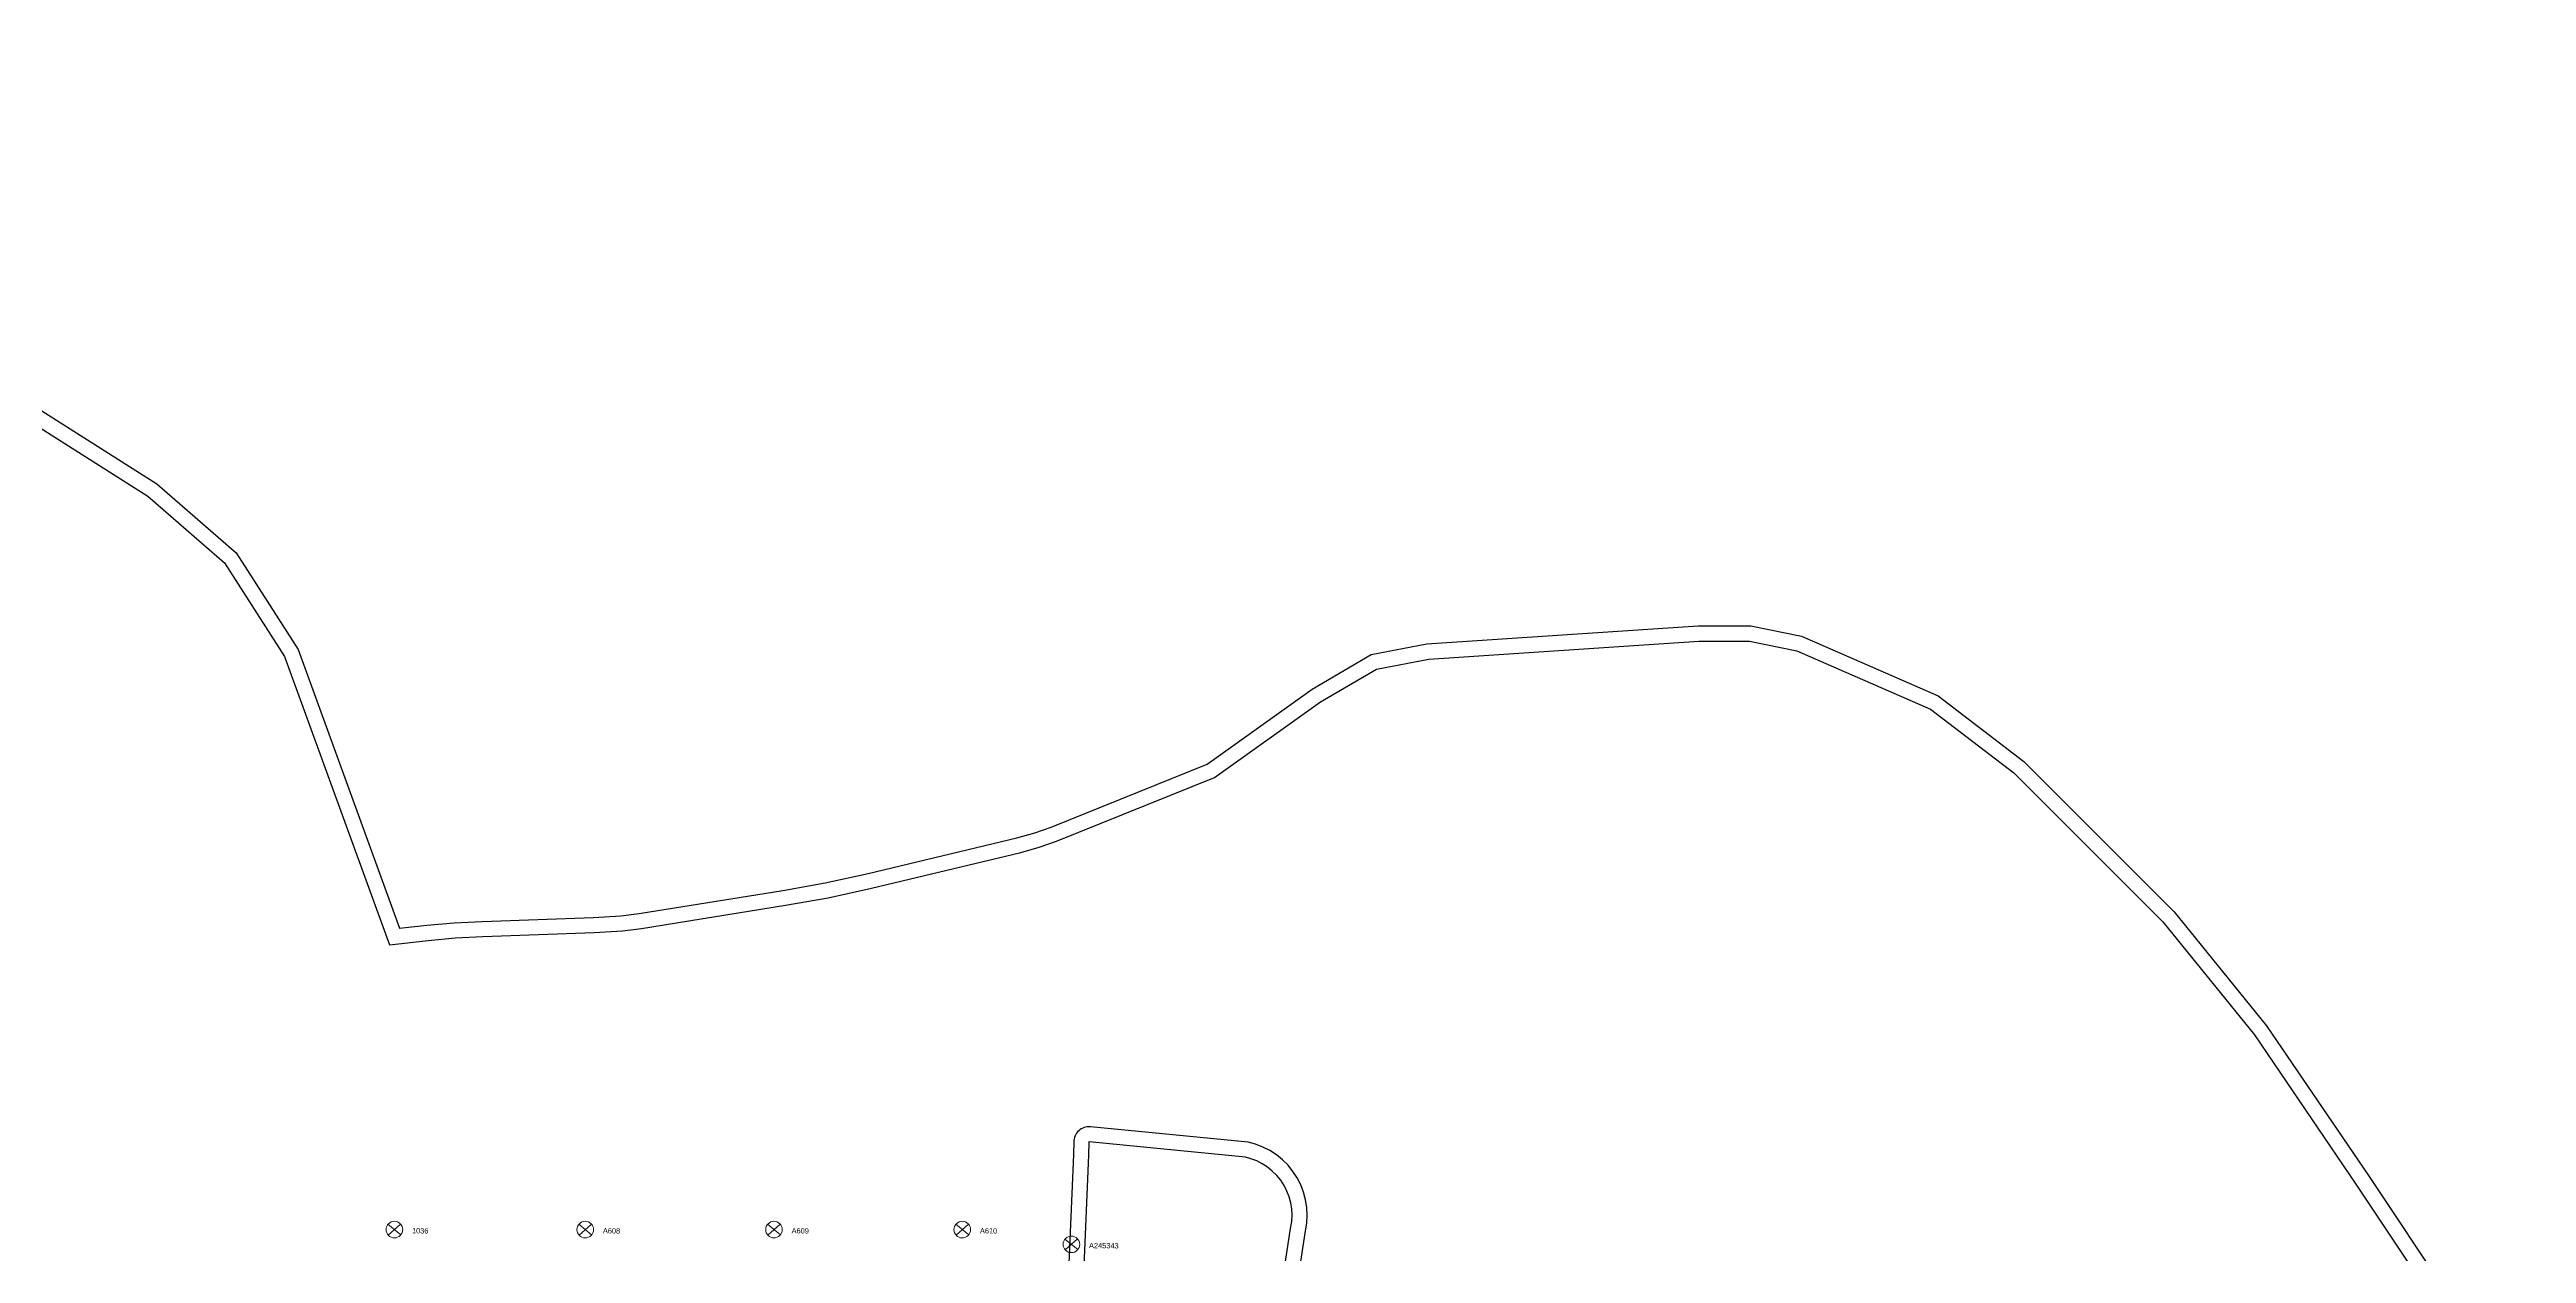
# Model space of a CAD drawing. Header units: millimetres. Extents: x 676447 to 689606, y 7455628 to 7463967.
# Drawn here: x 688071.5 to 688398.9, y 7459636 to 7459795 of the extents above; entities that cross this region are included whole.
import ezdxf

# ---------------------------------------------------------------- set-up
doc = ezdxf.new("R2010")
doc.units = ezdxf.units.MM
doc.header["$LTSCALE"] = 0.1
doc.header["$MEASUREMENT"] = 0
doc.linetypes.add('PHANTOM2', pattern=[1.25, 0.625, -0.125, 0.125, -0.125, 0.125, -0.125])
doc.layers.add('10.4-Postes', color=1, linetype='Continuous', lineweight=0)
for name, color, linetype in [('LEGENDAS_INFRAESTRUTURAS', 7, 'Continuous'), ('MUB_MEIOFIO', 7, 'Continuous'), ('MUB_QUADRAS', 7, 'Continuous'), ('NOS_DE_INFRAESTRUTURA', 7, 'Continuous')]:
    doc.layers.add(name, color=color, linetype=linetype)
doc.styles.get("Standard").update_dxf_attribs({"font": 'arial.ttf'})

# ---------------------------------------------------------------- blocks, each defined once
blk = doc.blocks.new('PTPT')
at = {"layer": '10.4-Postes', "color": 1, "linetype": 'PHANTOM2'}
for points in [[(-0.0000079, 0.0000104), (0.0000075, -0.000002)], [(0.000007, 0.0000109), (-0.0000074, -0.0000025)]]:
    blk.add_lwpolyline(points, dxfattribs=at)
at = {"layer": '10.4-Postes', "color": 1}
blk.add_circle((-0.0000002, 0.0000042), 0.00000987, dxfattribs=at)

msp = doc.modelspace()

# ---------------------------------------------------------------- linework, layer by layer
at = {"layer": 'MUB_MEIOFIO', "linetype": 'Continuous'}
for points in [[(687995.16, 7459795.05), (688085.66, 7459737.67), (688096.15, 7459728.56), (688104.37, 7459715.78), (688117.75, 7459678.97), (688121.35, 7459679.37), (688124.96, 7459679.7), (688128.66, 7459679.89), (688143.38, 7459680.4), (688147.02, 7459680.64), (688149.44, 7459680.93), (688168.44, 7459683.98), (688174.04, 7459684.97), (688179.69, 7459686.23), (688199.35, 7459690.93), (688201.71, 7459691.6), (688203.9, 7459692.35), (688224.51, 7459700.67), (688238.41, 7459710.56), (688246.18, 7459715.12), (688253.53, 7459716.53), (688289.42, 7459718.92), (688296.39, 7459718.92), (688303.08, 7459717.54), (688321.12, 7459709.68), (688332.46, 7459701.01), (688352.32, 7459681.15), (688364.55, 7459666.08), (688378.02, 7459646.31), (688398.9, 7459614.96)], [(688231.13, 7459610.31), (688235.54, 7459639.33), (688235.69, 7459640.24), (688235.73, 7459641.07), (688235.69, 7459641.9), (688235.56, 7459642.7), (688235.35, 7459643.5), (688235.05, 7459644.26), (688234.67, 7459645), (688234.23, 7459645.69), (688233.72, 7459646.32), (688233.12, 7459646.91), (688232.48, 7459647.43), (688231.8, 7459647.88), (688231.07, 7459648.25), (688230.3, 7459648.54), (688229.57, 7459648.74), (688208.93, 7459650.75), (688208.89, 7459650.76), (688208.89, 7459650.76), (688208.88, 7459650.74), (688208.88, 7459650.73), (688208.88, 7459650.72), (688208.84, 7459649.02), (688207.27, 7459612.34)]]:
    msp.add_lwpolyline(points, dxfattribs=at)
at = {"layer": 'MUB_QUADRAS', "linetype": 'Continuous'}
for points in [[(687993.91, 7459793.47), (688084.47, 7459736.06), (688094.62, 7459727.24), (688102.56, 7459714.88), (688116.41, 7459676.81), (688121.55, 7459677.38), (688125.1, 7459677.7), (688128.75, 7459677.89), (688143.48, 7459678.4), (688147.21, 7459678.65), (688149.72, 7459678.95), (688168.77, 7459682.01), (688174.43, 7459683.01), (688180.14, 7459684.28), (688199.86, 7459688.99), (688202.31, 7459689.69), (688204.6, 7459690.48), (688225.48, 7459698.9), (688239.5, 7459708.88), (688246.89, 7459713.22), (688253.79, 7459714.54), (688289.49, 7459716.92), (688296.19, 7459716.92), (688302.47, 7459715.62), (688320.1, 7459707.94), (688331.14, 7459699.5), (688350.83, 7459679.81), (688362.94, 7459664.88), (688376.36, 7459645.19), (688396.16, 7459615.46)], [(688233.11, 7459610.04), (688237.52, 7459639.02), (688237.68, 7459640.04), (688237.73, 7459641.07), (688237.68, 7459642.1), (688237.52, 7459643.12), (688237.25, 7459644.12), (688236.88, 7459645.08), (688236.41, 7459646), (688235.85, 7459646.87), (688235.2, 7459647.67), (688234.46, 7459648.4), (688233.66, 7459649.05), (688232.8, 7459649.61), (688231.88, 7459650.08), (688230.91, 7459650.45), (688229.93, 7459650.71), (688209.08, 7459652.75), (688208.87, 7459652.76), (688208.66, 7459652.75), (688208.45, 7459652.71), (688208.25, 7459652.66), (688208.06, 7459652.58), (688207.87, 7459652.49), (688207.7, 7459652.37), (688207.53, 7459652.24), (688207.39, 7459652.09), (688207.26, 7459651.92), (688207.14, 7459651.75), (688207.05, 7459651.56), (688206.98, 7459651.36), (688206.92, 7459651.16), (688206.89, 7459650.96), (688206.88, 7459650.81), (688206.84, 7459649.09), (688205.26, 7459612.05)]]:
    msp.add_lwpolyline(points, dxfattribs=at)

# ---------------------------------------------------------------- block references
at = {"layer": 'NOS_DE_INFRAESTRUTURA', "color": 1, "xscale": 111319.4907932736, "yscale": 111319.4907932736, "zscale": 111319.4907932736}
for p, rotation in [((688117.09, 7459638.71), 359.2840072666696), ((688142.32, 7459638.71), 359.2839113026237), ((688167.27, 7459638.71), 359.2838164053458), ((688192.16, 7459638.71), 359.2837217614011), ((688206.58, 7459636.76), 359.2836663024624)]:
    msp.add_blockref('PTPT', p, dxfattribs=dict(at, rotation=rotation))

# ---------------------------------------------------------------- texts
at = {"layer": 'LEGENDAS_INFRAESTRUTURAS', "color": 1}
for s, rotation, p in [('1036', 359.284, (688119.4, 7459638.68)), ('A608', 359.2839, (688144.63, 7459638.68)), ('A609', 359.2838, (688169.58, 7459638.68)), ('A610', 359.2837, (688194.47, 7459638.68)), ('A245343', 359.2837, (688208.89, 7459636.73))]:
    msp.add_text(s, height=0.7, rotation=rotation, dxfattribs=at).set_placement(p)

doc.saveas('drawing.dxf')
